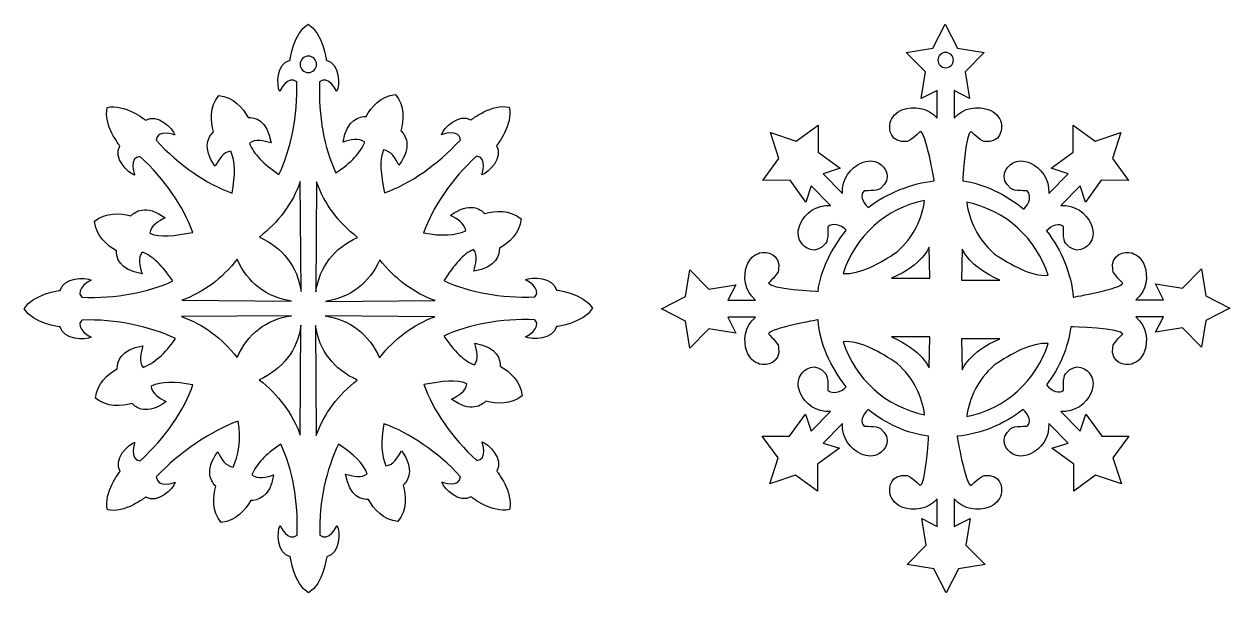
# Model space of a CAD drawing. Header units: centimetres. Extents: x 2 to 128, y -104 to 2.
# Drawn here: x 3.88 to 25.09, y -104.39 to -94.39 of the extents above; entities that cross this region are included whole.
import ezdxf

# ---------------------------------------------------------------- set-up
doc = ezdxf.new("R2010")
doc.units = ezdxf.units.CM
doc.header["$MEASUREMENT"] = 0
doc.layers.add('layer 1', color=7, linetype='Continuous')

msp = doc.modelspace()

# ---------------------------------------------------------------- linework, layer by layer
at = {"layer": 'layer 1', "color": 250}
for points, knots in [([(11.26015, -98.9013), (11.4456, -98.62801), (11.59612, -98.42933), (11.78236, -98.3559), (11.78236, -98.3559), (11.8681, -98.46069), (11.82402, -98.6093), (11.78629, -98.7373), (11.78629, -98.7373), (12.20155, -98.6732), (12.23661, -98.43671), (12.23679, -98.3334), (12.23679, -98.3334), (12.3989, -98.24165), (12.60035, -98.07093), (12.61987, -97.81716), (12.61987, -97.81716), (12.42663, -97.65151), (12.16043, -97.67219), (11.98092, -97.72195), (11.98092, -97.72195), (11.90775, -97.64901), (11.71574, -97.50657), (11.37678, -97.75488), (11.37678, -97.75488), (11.49397, -97.81871), (11.63022, -97.89263), (11.64369, -98.02735), (11.64369, -98.02735), (11.46009, -98.10712), (11.2276, -98.12453), (10.90322, -98.06241), (10.90322, -98.06241), (11.06636, -97.60493), (11.39331, -97.12302), (11.83365, -96.71401), (11.83365, -96.71401), (12.03873, -96.7263), (11.92771, -97.04502), (11.92771, -97.04502), (11.92771, -97.04502), (12.04574, -97.00959), (12.31279, -96.7381), (12.18841, -96.52748), (12.18841, -96.52748), (12.18841, -96.52748), (12.48533, -96.15144), (12.40942, -95.85466), (12.40942, -95.85466), (12.11264, -95.77875), (11.73659, -96.07567), (11.73659, -96.07567), (11.73659, -96.07567), (11.52597, -95.95129), (11.25449, -96.21834), (11.21906, -96.33637), (11.21906, -96.33637), (11.21906, -96.33637), (11.53778, -96.22535), (11.55007, -96.43042), (11.55007, -96.43042), (11.14106, -96.87077), (10.67212, -97.19613), (10.21464, -97.35925), (10.21464, -97.35925), (10.15251, -97.03487), (10.11846, -96.78797), (10.19825, -96.60436), (10.19825, -96.60436), (10.33295, -96.61784), (10.40686, -96.75408), (10.4707, -96.87126), (10.4707, -96.87126), (10.719, -96.53231), (10.57657, -96.3403), (10.50364, -96.26713), (10.50364, -96.26713), (10.5534, -96.08762), (10.57514, -95.82446), (10.40949, -95.6312), (10.40949, -95.6312), (10.15571, -95.65072), (9.98211, -95.85357), (9.89036, -96.01568), (9.89036, -96.01568), (9.78705, -96.01586), (9.55056, -96.0509), (9.48647, -96.46616), (9.48647, -96.46616), (9.61446, -96.42843), (9.76307, -96.38437), (9.86785, -96.47009), (9.86785, -96.47009), (9.79443, -96.65633), (9.63489, -96.82272), (9.3616, -97.00817), (9.3616, -97.00817), (9.15345, -96.56933), (9.05135, -96.00769), (9.0735, -95.4071), (9.0735, -95.4071), (9.22721, -95.27079), (9.37407, -95.57467), (9.37407, -95.57467), (9.37407, -95.57467), (9.43249, -95.46614), (9.42935, -95.08534), (9.19246, -95.02437), (9.19246, -95.02437), (9.19246, -95.02437), (9.13652, -94.54851), (8.87298, -94.39233), (8.87298, -94.39233), (8.60944, -94.54851), (8.55351, -95.02437), (8.55351, -95.02437), (8.55351, -95.02437), (8.31663, -95.08534), (8.3135, -95.46614), (8.3719, -95.57467), (8.3719, -95.57467), (8.3719, -95.57467), (8.51877, -95.27079), (8.67247, -95.4071), (8.67247, -95.4071), (8.69463, -96.00769), (8.56702, -96.59801), (8.35888, -97.03684), (8.35888, -97.03684), (8.08558, -96.85139), (7.91299, -96.6722), (7.83957, -96.48596), (7.83957, -96.48596), (7.94435, -96.40022), (8.09296, -96.44429), (8.22096, -96.48201), (8.22096, -96.48201), (8.15686, -96.06677), (7.92037, -96.03171), (7.81706, -96.03154), (7.81706, -96.03154), (7.7253, -95.86942), (7.55459, -95.66797), (7.30082, -95.64845), (7.30082, -95.64845), (7.13517, -95.8417), (7.15585, -96.10789), (7.20561, -96.2874), (7.20561, -96.2874), (7.13267, -96.36058), (6.99024, -96.55258), (7.23854, -96.89154), (7.23854, -96.89154), (7.30237, -96.77435), (7.37629, -96.63811), (7.51101, -96.62464), (7.51101, -96.62464), (7.59078, -96.80823), (7.59562, -97.03871), (7.5335, -97.36309), (7.5335, -97.36309), (7.07603, -97.19996), (6.60669, -96.87501), (6.19767, -96.43467), (6.19767, -96.43467), (6.20996, -96.2296), (6.52869, -96.34062), (6.52869, -96.34062), (6.52869, -96.34062), (6.49325, -96.22258), (6.22177, -95.95553), (6.01115, -96.07992), (6.01115, -96.07992), (6.01115, -96.07992), (5.63511, -95.783), (5.33834, -95.85891), (5.33834, -95.85891), (5.26242, -96.15569), (5.55934, -96.53173), (5.55934, -96.53173), (5.55934, -96.53173), (5.43496, -96.74233), (5.70201, -97.01383), (5.82004, -97.04926), (5.82004, -97.04926), (5.82004, -97.04926), (5.70902, -96.73054), (5.9141, -96.71825), (5.9141, -96.71825), (6.35443, -97.12726), (6.67979, -97.59618), (6.84292, -98.05368), (6.84292, -98.05368), (6.51853, -98.11579), (6.27161, -98.14984), (6.088, -98.07006), (6.088, -98.07006), (6.10148, -97.93534), (6.23773, -97.86142), (6.35491, -97.7976), (6.35491, -97.7976), (6.01595, -97.54928), (5.82395, -97.69173), (5.75077, -97.76466), (5.75077, -97.76466), (5.57126, -97.7149), (5.3081, -97.69317), (5.11484, -97.85881), (5.11484, -97.85881), (5.13436, -98.11259), (5.33722, -98.28619), (5.49933, -98.37794), (5.49933, -98.37794), (5.49951, -98.48125), (5.53455, -98.71774), (5.94981, -98.78183), (5.94981, -98.78183), (5.91208, -98.65384), (5.86801, -98.50523), (5.95373, -98.40045), (5.95373, -98.40045), (6.13997, -98.47387), (6.30637, -98.63341), (6.49182, -98.90671), (6.49182, -98.90671), (6.05298, -99.11484), (5.49133, -99.21695), (4.89074, -99.19479), (4.89074, -99.19479), (4.75443, -99.04109), (5.05831, -98.89423), (5.05831, -98.89423), (5.05831, -98.89423), (4.94979, -98.83582), (4.56898, -98.83895), (4.50801, -99.07583), (4.50801, -99.07583), (4.50801, -99.07583), (4.03214, -99.13178), (3.87598, -99.39532), (3.87598, -99.39532), (4.03214, -99.65885), (4.50801, -99.71479), (4.50801, -99.71479), (4.50801, -99.71479), (4.56898, -99.95167), (4.94979, -99.9548), (5.05831, -99.89639), (5.05831, -99.89639), (5.05831, -99.89639), (4.75443, -99.74953), (4.89074, -99.59584), (4.89074, -99.59584), (5.49133, -99.57368), (6.10171, -99.71231), (6.54056, -99.92045), (6.54056, -99.92045), (6.3551, -100.19375), (6.15584, -100.35532), (5.9696, -100.42873), (5.9696, -100.42873), (5.88387, -100.32396), (5.92794, -100.17534), (5.96566, -100.04735), (5.96566, -100.04735), (5.55041, -100.11144), (5.51535, -100.34794), (5.51518, -100.45125), (5.51518, -100.45125), (5.35307, -100.543), (5.15162, -100.71371), (5.1321, -100.96749), (5.1321, -100.96749), (5.32534, -101.13313), (5.59154, -101.11245), (5.77104, -101.0627), (5.77104, -101.0627), (5.84422, -101.13563), (6.03623, -101.27807), (6.37517, -101.02976), (6.37517, -101.02976), (6.25799, -100.96593), (6.12175, -100.89201), (6.10828, -100.7573), (6.10828, -100.7573), (6.29188, -100.67752), (6.52235, -100.67269), (6.84674, -100.73479), (6.84674, -100.73479), (6.68361, -101.19228), (6.35866, -101.66162), (5.91831, -102.07063), (5.91831, -102.07063), (5.71324, -102.05834), (5.82426, -101.73962), (5.82426, -101.73962), (5.82426, -101.73962), (5.70623, -101.77506), (5.43918, -102.04654), (5.56356, -102.25716), (5.56356, -102.25716), (5.56356, -102.25716), (5.26664, -102.6332), (5.34255, -102.92997), (5.34255, -102.92997), (5.63933, -103.00589), (6.01537, -102.70897), (6.01537, -102.70897), (6.01537, -102.70897), (6.22598, -102.83335), (6.49747, -102.5663), (6.53291, -102.44826), (6.53291, -102.44826), (6.53291, -102.44826), (6.21419, -102.55929), (6.20189, -102.35421), (6.20189, -102.35421), (6.61091, -101.91386), (7.18509, -101.53457), (7.64257, -101.37144), (7.64257, -101.37144), (7.70469, -101.69582), (7.63349, -101.99669), (7.5537, -102.18029), (7.5537, -102.18029), (7.41899, -102.16682), (7.34507, -102.03058), (7.28125, -101.9134), (7.28125, -101.9134), (7.03293, -102.25235), (7.17538, -102.44435), (7.24831, -102.51754), (7.24831, -102.51754), (7.19855, -102.69705), (7.17681, -102.96021), (7.34246, -103.15346), (7.34246, -103.15346), (7.59624, -103.13395), (7.76983, -102.93109), (7.86159, -102.76898), (7.86159, -102.76898), (7.9649, -102.7688), (8.20139, -102.73376), (8.26549, -102.3185), (8.26549, -102.3185), (8.13749, -102.35623), (7.98888, -102.40029), (7.8841, -102.31457), (7.8841, -102.31457), (7.95752, -102.12834), (8.11706, -101.96194), (8.39036, -101.77649), (8.39036, -101.77649), (8.5985, -102.21533), (8.7006, -102.77698), (8.67844, -103.37756), (8.67844, -103.37756), (8.52474, -103.51388), (8.37789, -103.21), (8.37789, -103.21), (8.37789, -103.21), (8.31947, -103.31852), (8.32261, -103.69933), (8.55949, -103.7603), (8.55949, -103.7603), (8.55949, -103.7603), (8.61544, -104.23616), (8.87897, -104.39233), (8.87897, -104.39233), (9.1425, -104.23616), (9.19845, -103.7603), (9.19845, -103.7603), (9.19845, -103.7603), (9.43533, -103.69933), (9.43846, -103.31852), (9.38005, -103.21), (9.38005, -103.21), (9.38005, -103.21), (9.23318, -103.51388), (9.07949, -103.37756), (9.07949, -103.37756), (9.05733, -102.77698), (9.19765, -102.21435), (9.4058, -101.77551), (9.4058, -101.77551), (9.67909, -101.96097), (9.83897, -102.11247), (9.91239, -102.29871), (9.91239, -102.29871), (9.8076, -102.38444), (9.659, -102.34036), (9.531, -102.30264), (9.531, -102.30264), (9.59509, -102.7179), (9.83159, -102.75294), (9.9349, -102.75313), (9.9349, -102.75313), (10.02665, -102.91524), (10.19736, -103.11669), (10.45114, -103.13621), (10.45114, -103.13621), (10.61679, -102.94297), (10.5961, -102.67677), (10.54635, -102.49726), (10.54635, -102.49726), (10.61928, -102.42409), (10.76173, -102.23208), (10.51341, -101.89313), (10.51341, -101.89313), (10.44959, -102.01031), (10.37567, -102.14656), (10.24095, -102.16003), (10.24095, -102.16003), (10.16117, -101.97643), (10.14377, -101.74394), (10.20589, -101.41956), (10.20589, -101.41956), (10.66336, -101.58269), (11.14528, -101.90965), (11.55429, -102.35), (11.55429, -102.35), (11.542, -102.55507), (11.22328, -102.44405), (11.22328, -102.44405), (11.22328, -102.44405), (11.25872, -102.56208), (11.5302, -102.82913), (11.74081, -102.70475), (11.74081, -102.70475), (11.74081, -102.70475), (12.11686, -103.00167), (12.41363, -102.92575), (12.41363, -102.92575), (12.48955, -102.62898), (12.19262, -102.25294), (12.19262, -102.25294), (12.19262, -102.25294), (12.31701, -102.04232), (12.04996, -101.77083), (11.93191, -101.7354), (11.93191, -101.7354), (11.93191, -101.7354), (12.04294, -102.05412), (11.83787, -102.06641), (11.83787, -102.06641), (11.39752, -101.6574), (11.07217, -101.18846), (10.90905, -100.73098), (10.90905, -100.73098), (11.23343, -100.66886), (11.48035, -100.63481), (11.66395, -100.7146), (11.66395, -100.7146), (11.65048, -100.8493), (11.51424, -100.92322), (11.39706, -100.98706), (11.39706, -100.98706), (11.73602, -101.23536), (11.92801, -101.09293), (12.00119, -101.02), (12.00119, -101.02), (12.18071, -101.06976), (12.44387, -101.09149), (12.63712, -100.92585), (12.63712, -100.92585), (12.61761, -100.67207), (12.41475, -100.49847), (12.25264, -100.40672), (12.25264, -100.40672), (12.25247, -100.30341), (12.21742, -100.06692), (11.80216, -100.00282), (11.80216, -100.00282), (11.83989, -100.13081), (11.88395, -100.27943), (11.79823, -100.3842), (11.79823, -100.3842), (11.61199, -100.31079), (11.44559, -100.15124), (11.26015, -99.87795), (11.26015, -99.87795), (11.69899, -99.66981), (12.26063, -99.56771), (12.86123, -99.58985), (12.86123, -99.58985), (12.99754, -99.74356), (12.69366, -99.89042), (12.69366, -99.89042), (12.69366, -99.89042), (12.80218, -99.94883), (13.18299, -99.9457), (13.24396, -99.70881), (13.24396, -99.70881), (13.24396, -99.70881), (13.71982, -99.65287), (13.876, -99.38933), (13.876, -99.38933), (13.71982, -99.1258), (13.24396, -99.06986), (13.24396, -99.06986), (13.24396, -99.06986), (13.18299, -98.83298), (12.80218, -98.82984), (12.69366, -98.88825), (12.69366, -98.88825), (12.69366, -98.88825), (12.99754, -99.03512), (12.86123, -99.18882), (12.86123, -99.18882), (12.26063, -99.21097), (11.69899, -99.10944), (11.26015, -98.9013)], [0, 0, 0, 0, 0.00775194, 0.00775194, 0.00775194, 0.00775194, 0.01550388, 0.01550388, 0.01550388, 0.01550388, 0.02325581, 0.02325581, 0.02325581, 0.02325581, 0.03100775, 0.03100775, 0.03100775, 0.03100775, 0.03875969, 0.03875969, 0.03875969, 0.03875969, 0.04651163, 0.04651163, 0.04651163, 0.04651163, 0.05426357, 0.05426357, 0.05426357, 0.05426357, 0.0620155, 0.0620155, 0.0620155, 0.0620155, 0.06976744, 0.06976744, 0.06976744, 0.06976744, 0.07751938, 0.07751938, 0.07751938, 0.07751938, 0.08527132, 0.08527132, 0.08527132, 0.08527132, 0.09302326, 0.09302326, 0.09302326, 0.09302326, 0.10077519, 0.10077519, 0.10077519, 0.10077519, 0.10852713, 0.10852713, 0.10852713, 0.10852713, 0.11627907, 0.11627907, 0.11627907, 0.11627907, 0.12403101, 0.12403101, 0.12403101, 0.12403101, 0.13178295, 0.13178295, 0.13178295, 0.13178295, 0.13953488, 0.13953488, 0.13953488, 0.13953488, 0.14728682, 0.14728682, 0.14728682, 0.14728682, 0.15503876, 0.15503876, 0.15503876, 0.15503876, 0.1627907, 0.1627907, 0.1627907, 0.1627907, 0.17054264, 0.17054264, 0.17054264, 0.17054264, 0.17829457, 0.17829457, 0.17829457, 0.17829457, 0.18604651, 0.18604651, 0.18604651, 0.18604651, 0.19379845, 0.19379845, 0.19379845, 0.19379845, 0.20155039, 0.20155039, 0.20155039, 0.20155039, 0.20930233, 0.20930233, 0.20930233, 0.20930233, 0.21705426, 0.21705426, 0.21705426, 0.21705426, 0.2248062, 0.2248062, 0.2248062, 0.2248062, 0.23255814, 0.23255814, 0.23255814, 0.23255814, 0.24031008, 0.24031008, 0.24031008, 0.24031008, 0.24806202, 0.24806202, 0.24806202, 0.24806202, 0.25581395, 0.25581395, 0.25581395, 0.25581395, 0.26356589, 0.26356589, 0.26356589, 0.26356589, 0.27131783, 0.27131783, 0.27131783, 0.27131783, 0.27906977, 0.27906977, 0.27906977, 0.27906977, 0.28682171, 0.28682171, 0.28682171, 0.28682171, 0.29457364, 0.29457364, 0.29457364, 0.29457364, 0.30232558, 0.30232558, 0.30232558, 0.30232558, 0.31007752, 0.31007752, 0.31007752, 0.31007752, 0.31782946, 0.31782946, 0.31782946, 0.31782946, 0.3255814, 0.3255814, 0.3255814, 0.3255814, 0.33333333, 0.33333333, 0.33333333, 0.33333333, 0.34108527, 0.34108527, 0.34108527, 0.34108527, 0.34883721, 0.34883721, 0.34883721, 0.34883721, 0.35658915, 0.35658915, 0.35658915, 0.35658915, 0.36434109, 0.36434109, 0.36434109, 0.36434109, 0.37209302, 0.37209302, 0.37209302, 0.37209302, 0.37984496, 0.37984496, 0.37984496, 0.37984496, 0.3875969, 0.3875969, 0.3875969, 0.3875969, 0.39534884, 0.39534884, 0.39534884, 0.39534884, 0.40310078, 0.40310078, 0.40310078, 0.40310078, 0.41085271, 0.41085271, 0.41085271, 0.41085271, 0.41860465, 0.41860465, 0.41860465, 0.41860465, 0.42635659, 0.42635659, 0.42635659, 0.42635659, 0.43410853, 0.43410853, 0.43410853, 0.43410853, 0.44186047, 0.44186047, 0.44186047, 0.44186047, 0.4496124, 0.4496124, 0.4496124, 0.4496124, 0.45736434, 0.45736434, 0.45736434, 0.45736434, 0.46511628, 0.46511628, 0.46511628, 0.46511628, 0.47286822, 0.47286822, 0.47286822, 0.47286822, 0.48062016, 0.48062016, 0.48062016, 0.48062016, 0.48837209, 0.48837209, 0.48837209, 0.48837209, 0.49612403, 0.49612403, 0.49612403, 0.49612403, 0.50387597, 0.50387597, 0.50387597, 0.50387597, 0.51162791, 0.51162791, 0.51162791, 0.51162791, 0.51937984, 0.51937984, 0.51937984, 0.51937984, 0.52713178, 0.52713178, 0.52713178, 0.52713178, 0.53488372, 0.53488372, 0.53488372, 0.53488372, 0.54263566, 0.54263566, 0.54263566, 0.54263566, 0.5503876, 0.5503876, 0.5503876, 0.5503876, 0.55813953, 0.55813953, 0.55813953, 0.55813953, 0.56589147, 0.56589147, 0.56589147, 0.56589147, 0.57364341, 0.57364341, 0.57364341, 0.57364341, 0.58139535, 0.58139535, 0.58139535, 0.58139535, 0.58914729, 0.58914729, 0.58914729, 0.58914729, 0.59689922, 0.59689922, 0.59689922, 0.59689922, 0.60465116, 0.60465116, 0.60465116, 0.60465116, 0.6124031, 0.6124031, 0.6124031, 0.6124031, 0.62015504, 0.62015504, 0.62015504, 0.62015504, 0.62790698, 0.62790698, 0.62790698, 0.62790698, 0.63565891, 0.63565891, 0.63565891, 0.63565891, 0.64341085, 0.64341085, 0.64341085, 0.64341085, 0.65116279, 0.65116279, 0.65116279, 0.65116279, 0.65891473, 0.65891473, 0.65891473, 0.65891473, 0.66666667, 0.66666667, 0.66666667, 0.66666667, 0.6744186, 0.6744186, 0.6744186, 0.6744186, 0.68217054, 0.68217054, 0.68217054, 0.68217054, 0.68992248, 0.68992248, 0.68992248, 0.68992248, 0.69767442, 0.69767442, 0.69767442, 0.69767442, 0.70542636, 0.70542636, 0.70542636, 0.70542636, 0.71317829, 0.71317829, 0.71317829, 0.71317829, 0.72093023, 0.72093023, 0.72093023, 0.72093023, 0.72868217, 0.72868217, 0.72868217, 0.72868217, 0.73643411, 0.73643411, 0.73643411, 0.73643411, 0.74418605, 0.74418605, 0.74418605, 0.74418605, 0.75193798, 0.75193798, 0.75193798, 0.75193798, 0.75968992, 0.75968992, 0.75968992, 0.75968992, 0.76744186, 0.76744186, 0.76744186, 0.76744186, 0.7751938, 0.7751938, 0.7751938, 0.7751938, 0.78294574, 0.78294574, 0.78294574, 0.78294574, 0.79069767, 0.79069767, 0.79069767, 0.79069767, 0.79844961, 0.79844961, 0.79844961, 0.79844961, 0.80620155, 0.80620155, 0.80620155, 0.80620155, 0.81395349, 0.81395349, 0.81395349, 0.81395349, 0.82170543, 0.82170543, 0.82170543, 0.82170543, 0.82945736, 0.82945736, 0.82945736, 0.82945736, 0.8372093, 0.8372093, 0.8372093, 0.8372093, 0.84496124, 0.84496124, 0.84496124, 0.84496124, 0.85271318, 0.85271318, 0.85271318, 0.85271318, 0.86046512, 0.86046512, 0.86046512, 0.86046512, 0.86821705, 0.86821705, 0.86821705, 0.86821705, 0.87596899, 0.87596899, 0.87596899, 0.87596899, 0.88372093, 0.88372093, 0.88372093, 0.88372093, 0.89147287, 0.89147287, 0.89147287, 0.89147287, 0.89922481, 0.89922481, 0.89922481, 0.89922481, 0.90697674, 0.90697674, 0.90697674, 0.90697674, 0.91472868, 0.91472868, 0.91472868, 0.91472868, 0.92248062, 0.92248062, 0.92248062, 0.92248062, 0.93023256, 0.93023256, 0.93023256, 0.93023256, 0.9379845, 0.9379845, 0.9379845, 0.9379845, 0.94573643, 0.94573643, 0.94573643, 0.94573643, 0.95348837, 0.95348837, 0.95348837, 0.95348837, 0.96124031, 0.96124031, 0.96124031, 0.96124031, 0.96899225, 0.96899225, 0.96899225, 0.96899225, 0.97674419, 0.97674419, 0.97674419, 0.97674419, 0.98449612, 0.98449612, 0.98449612, 0.98449612, 1, 1, 1, 1]), ([(23.58591, -100.14287), (23.65344, -99.96491), (23.62464, -99.70322), (23.43563, -99.54172), (23.43563, -99.54172), (23.43563, -99.54172), (23.91989, -99.54172), (23.91989, -99.54172), (23.91989, -99.54172), (23.91989, -99.54172), (23.78058, -99.80948), (23.78058, -99.80948), (23.78058, -99.80948), (23.78058, -99.80948), (24.25167, -99.73388), (24.25167, -99.73388), (24.25167, -99.73388), (24.25167, -99.73388), (24.58835, -100.07194), (24.58835, -100.07194), (24.58835, -100.07194), (24.58835, -100.07194), (24.66201, -99.60055), (24.66201, -99.60055), (24.66201, -99.60055), (24.66201, -99.60055), (25.08757, -99.38481), (25.08757, -99.38481), (25.08757, -99.38481), (25.08757, -99.38481), (24.662, -99.16909), (24.662, -99.16909), (24.662, -99.16909), (24.662, -99.16909), (24.58832, -98.69769), (24.58832, -98.69769), (24.58832, -98.69769), (24.58832, -98.69769), (24.25167, -99.03577), (24.25167, -99.03577), (24.25167, -99.03577), (24.25167, -99.03577), (23.78057, -98.96015), (23.78057, -98.96015), (23.78057, -98.96015), (23.78057, -98.96015), (23.91989, -99.24282), (23.91989, -99.24282), (23.91989, -99.24282), (23.91989, -99.24282), (23.43563, -99.24282), (23.43563, -99.24282), (23.43563, -99.24282), (23.62464, -99.08131), (23.65343, -98.81961), (23.58591, -98.64166), (23.58591, -98.64166), (23.53928, -98.51875), (23.45263, -98.442), (23.36048, -98.41623), (23.36048, -98.41623), (23.23985, -98.38247), (22.9912, -98.42244), (23.02557, -98.71347), (23.02557, -98.71347), (23.03485, -98.79195), (23.20184, -98.94224), (23.20184, -98.94224), (23.20184, -98.94224), (23.20184, -99.04475), (22.33315, -99.19191), (22.33315, -99.19191), (22.33315, -99.19191), (22.29824, -98.78106), (22.12637, -98.37203), (21.86394, -98.02794), (21.86394, -98.02794), (21.95841, -97.92167), (22.08666, -97.88461), (22.15914, -97.9571), (22.15914, -97.9571), (22.15914, -97.9571), (22.14734, -98.18145), (22.19628, -98.2435), (22.19628, -98.2435), (22.37775, -98.4736), (22.58183, -98.32603), (22.64327, -98.21686), (22.64327, -98.21686), (22.6902, -98.13349), (22.69721, -98.01794), (22.64327, -97.89805), (22.64327, -97.89805), (22.56518, -97.72448), (22.35977, -97.55979), (22.11191, -97.57924), (22.11191, -97.57924), (22.11191, -97.57924), (22.45434, -97.23681), (22.45434, -97.23681), (22.45434, -97.23681), (22.45434, -97.23681), (22.54517, -97.52467), (22.54517, -97.52467), (22.54517, -97.52467), (22.54517, -97.52467), (22.82482, -97.1381), (22.82482, -97.1381), (22.82482, -97.1381), (22.82482, -97.1381), (23.30194, -97.13908), (23.30194, -97.13908), (23.30194, -97.13908), (23.30194, -97.13908), (23.02069, -96.75366), (23.02069, -96.75366), (23.02069, -96.75366), (23.02069, -96.75366), (23.16907, -96.3002), (23.16907, -96.3002), (23.16907, -96.3002), (23.16907, -96.3002), (22.71561, -96.44858), (22.71561, -96.44858), (22.71561, -96.44858), (22.71561, -96.44858), (22.33018, -96.16735), (22.33018, -96.16735), (22.33018, -96.16735), (22.33018, -96.16735), (22.33118, -96.64446), (22.33118, -96.64446), (22.33118, -96.64446), (22.33118, -96.64446), (21.9446, -96.92411), (21.9446, -96.92411), (21.9446, -96.92411), (21.9446, -96.92411), (22.24299, -97.02546), (22.24299, -97.02546), (22.24299, -97.02546), (22.24299, -97.02546), (21.90056, -97.3679), (21.90056, -97.3679), (21.90056, -97.3679), (21.92002, -97.12003), (21.75533, -96.91464), (21.58175, -96.83653), (21.58175, -96.83653), (21.46187, -96.7826), (21.34632, -96.7896), (21.26293, -96.83653), (21.26293, -96.83653), (21.15377, -96.89797), (21.00621, -97.10206), (21.23631, -97.28353), (21.23631, -97.28353), (21.29835, -97.33247), (21.52271, -97.32066), (21.52271, -97.32066), (21.52271, -97.32066), (21.5952, -97.39314), (21.57107, -97.54862), (21.46479, -97.64309), (21.46479, -97.64309), (21.14905, -97.39401), (20.76764, -97.20034), (20.38811, -97.14676), (20.38811, -97.14676), (20.38811, -97.14676), (20.43502, -96.27807), (20.53754, -96.27807), (20.53754, -96.27807), (20.53754, -96.27807), (20.68783, -96.44504), (20.76631, -96.45433), (20.76631, -96.45433), (21.05734, -96.48871), (21.0973, -96.24005), (21.06356, -96.11942), (21.06356, -96.11942), (21.03777, -96.02727), (20.96103, -95.94061), (20.83811, -95.89399), (20.83811, -95.89399), (20.66016, -95.82646), (20.39846, -95.85526), (20.23696, -96.04428), (20.23696, -96.04428), (20.23696, -96.04428), (20.23696, -95.56001), (20.23696, -95.56001), (20.23696, -95.56001), (20.23696, -95.56001), (20.50472, -95.69932), (20.50472, -95.69932), (20.50472, -95.69932), (20.50472, -95.69932), (20.42912, -95.22823), (20.42912, -95.22823), (20.42912, -95.22823), (20.42912, -95.22823), (20.76719, -94.89155), (20.76719, -94.89155), (20.76719, -94.89155), (20.76719, -94.89155), (20.29579, -94.8179), (20.29579, -94.8179), (20.29579, -94.8179), (20.29579, -94.8179), (20.08005, -94.39233), (20.08005, -94.39233), (20.08005, -94.39233), (20.08005, -94.39233), (19.86434, -94.8179), (19.86434, -94.8179), (19.86434, -94.8179), (19.86434, -94.8179), (19.39293, -94.89158), (19.39293, -94.89158), (19.39293, -94.89158), (19.39293, -94.89158), (19.73102, -95.22824), (19.73102, -95.22824), (19.73102, -95.22824), (19.73102, -95.22824), (19.6554, -95.69933), (19.6554, -95.69933), (19.6554, -95.69933), (19.6554, -95.69933), (19.93807, -95.56001), (19.93807, -95.56001), (19.93807, -95.56001), (19.93807, -95.56001), (19.93807, -96.04428), (19.93807, -96.04428), (19.93807, -96.04428), (19.77655, -95.85526), (19.51486, -95.82647), (19.3369, -95.89399), (19.3369, -95.89399), (19.21399, -95.94062), (19.13724, -96.02727), (19.11146, -96.11942), (19.11146, -96.11942), (19.07771, -96.24005), (19.11768, -96.48871), (19.40871, -96.45433), (19.40871, -96.45433), (19.48719, -96.44504), (19.63748, -96.27807), (19.63748, -96.27807), (19.63748, -96.27807), (19.73999, -96.27807), (19.88715, -97.14676), (19.88715, -97.14676), (19.88715, -97.14676), (19.49263, -97.19201), (19.05318, -97.36067), (18.72379, -97.61661), (18.72379, -97.61661), (18.61751, -97.52215), (18.57972, -97.39315), (18.6522, -97.32067), (18.6522, -97.32067), (18.6522, -97.32067), (18.87655, -97.33248), (18.9386, -97.28354), (18.9386, -97.28354), (19.1687, -97.10207), (19.02114, -96.89798), (18.91198, -96.83654), (18.91198, -96.83654), (18.82859, -96.78961), (18.71304, -96.78261), (18.59317, -96.83654), (18.59317, -96.83654), (18.41959, -96.91465), (18.2549, -97.12004), (18.27436, -97.3679), (18.27436, -97.3679), (18.27436, -97.3679), (17.93191, -97.02547), (17.93191, -97.02547), (17.93191, -97.02547), (17.93191, -97.02547), (18.23031, -96.92412), (18.23031, -96.92412), (18.23031, -96.92412), (18.23031, -96.92412), (17.84372, -96.64446), (17.84372, -96.64446), (17.84372, -96.64446), (17.84372, -96.64446), (17.84473, -96.16736), (17.84473, -96.16736), (17.84473, -96.16736), (17.84473, -96.16736), (17.45931, -96.44859), (17.45931, -96.44859), (17.45931, -96.44859), (17.45931, -96.44859), (17.00585, -96.30021), (17.00585, -96.30021), (17.00585, -96.30021), (17.00585, -96.30021), (17.15421, -96.75367), (17.15421, -96.75367), (17.15421, -96.75367), (17.15421, -96.75367), (16.87297, -97.13909), (16.87297, -97.13909), (16.87297, -97.13909), (16.87297, -97.13909), (17.35009, -97.13811), (17.35009, -97.13811), (17.35009, -97.13811), (17.35009, -97.13811), (17.62974, -97.52467), (17.62974, -97.52467), (17.62974, -97.52467), (17.62974, -97.52467), (17.72057, -97.23682), (17.72057, -97.23682), (17.72057, -97.23682), (17.72057, -97.23682), (18.063, -97.57924), (18.063, -97.57924), (18.063, -97.57924), (17.81515, -97.5598), (17.60974, -97.72448), (17.53165, -97.89807), (17.53165, -97.89807), (17.4777, -98.01795), (17.48472, -98.1335), (17.53165, -98.21688), (17.53165, -98.21688), (17.59308, -98.32605), (17.79716, -98.47361), (17.97863, -98.24351), (17.97863, -98.24351), (18.02758, -98.18146), (18.01577, -97.9571), (18.01577, -97.9571), (18.01577, -97.9571), (18.08826, -97.88462), (18.24306, -97.90965), (18.33752, -98.01593), (18.33752, -98.01593), (18.08281, -98.33893), (17.89235, -98.7038), (17.842, -99.09179), (17.842, -99.09179), (17.842, -99.09179), (16.97331, -99.04488), (16.97331, -98.94237), (16.97331, -98.94237), (16.97331, -98.94237), (17.14029, -98.79207), (17.14957, -98.71359), (17.14957, -98.71359), (17.18394, -98.42256), (16.93529, -98.3826), (16.81466, -98.41634), (16.81466, -98.41634), (16.72252, -98.44213), (16.63586, -98.51888), (16.58923, -98.64178), (16.58923, -98.64178), (16.52171, -98.81974), (16.55051, -99.08144), (16.73951, -99.24294), (16.73951, -99.24294), (16.73951, -99.24294), (16.25525, -99.24294), (16.25525, -99.24294), (16.25525, -99.24294), (16.25525, -99.24294), (16.39456, -98.97518), (16.39456, -98.97518), (16.39456, -98.97518), (16.39456, -98.97518), (15.92347, -99.05078), (15.92347, -99.05078), (15.92347, -99.05078), (15.92347, -99.05078), (15.58679, -98.71271), (15.58679, -98.71271), (15.58679, -98.71271), (15.58679, -98.71271), (15.51314, -99.18411), (15.51314, -99.18411), (15.51314, -99.18411), (15.51314, -99.18411), (15.08757, -99.39985), (15.08757, -99.39985), (15.08757, -99.39985), (15.08757, -99.39985), (15.51315, -99.61556), (15.51315, -99.61556), (15.51315, -99.61556), (15.51315, -99.61556), (15.58682, -100.08696), (15.58682, -100.08696), (15.58682, -100.08696), (15.58682, -100.08696), (15.92348, -99.74889), (15.92348, -99.74889), (15.92348, -99.74889), (15.92348, -99.74889), (16.39458, -99.82451), (16.39458, -99.82451), (16.39458, -99.82451), (16.39458, -99.82451), (16.25525, -99.54183), (16.25525, -99.54183), (16.25525, -99.54183), (16.25525, -99.54183), (16.73951, -99.54183), (16.73951, -99.54183), (16.73951, -99.54183), (16.55051, -99.70335), (16.52171, -99.96504), (16.58923, -100.143), (16.58923, -100.143), (16.63586, -100.26591), (16.72252, -100.34266), (16.81466, -100.36843), (16.81466, -100.36843), (16.93529, -100.40219), (17.18394, -100.36222), (17.14957, -100.07118), (17.14957, -100.07118), (17.14029, -99.99271), (16.97331, -99.84242), (16.97331, -99.84242), (16.97331, -99.84242), (16.97331, -99.73991), (17.842, -99.59275), (17.842, -99.59275), (17.842, -99.59275), (17.8769, -100.01693), (18.06016, -100.41666), (18.33735, -100.76846), (18.33735, -100.76846), (18.24288, -100.87472), (18.08823, -100.90011), (18.01574, -100.82762), (18.01574, -100.82762), (18.01574, -100.82762), (18.02755, -100.60328), (17.97861, -100.54123), (17.97861, -100.54123), (17.79713, -100.31113), (17.59305, -100.45869), (17.53162, -100.56784), (17.53162, -100.56784), (17.48469, -100.65123), (17.47768, -100.76679), (17.53162, -100.88667), (17.53162, -100.88667), (17.60971, -101.06025), (17.81512, -101.22493), (18.06298, -101.20548), (18.06298, -101.20548), (18.06298, -101.20548), (17.72055, -101.54792), (17.72055, -101.54792), (17.72055, -101.54792), (17.72055, -101.54792), (17.61919, -101.24953), (17.61919, -101.24953), (17.61919, -101.24953), (17.61919, -101.24953), (17.33955, -101.6361), (17.33955, -101.6361), (17.33955, -101.6361), (17.33955, -101.6361), (16.86243, -101.6351), (16.86243, -101.6351), (16.86243, -101.6351), (16.86243, -101.6351), (17.14367, -102.02053), (17.14367, -102.02053), (17.14367, -102.02053), (17.14367, -102.02053), (16.99528, -102.47398), (16.99528, -102.47398), (16.99528, -102.47398), (16.99528, -102.47398), (17.44874, -102.32562), (17.44874, -102.32562), (17.44874, -102.32562), (17.44874, -102.32562), (17.83415, -102.60686), (17.83415, -102.60686), (17.83415, -102.60686), (17.83415, -102.60686), (17.83318, -102.12974), (17.83318, -102.12974), (17.83318, -102.12974), (17.83318, -102.12974), (18.21975, -101.85009), (18.21975, -101.85009), (18.21975, -101.85009), (18.21975, -101.85009), (17.93189, -101.75927), (17.93189, -101.75927), (17.93189, -101.75927), (17.93189, -101.75927), (18.27433, -101.41683), (18.27433, -101.41683), (18.27433, -101.41683), (18.25487, -101.66469), (18.41956, -101.87009), (18.59314, -101.94819), (18.59314, -101.94819), (18.71301, -102.00213), (18.82857, -101.99512), (18.91195, -101.94819), (18.91195, -101.94819), (19.02111, -101.88676), (19.16867, -101.68267), (18.93857, -101.50119), (18.93857, -101.50119), (18.87653, -101.45226), (18.65218, -101.46407), (18.65218, -101.46407), (18.65218, -101.46407), (18.57969, -101.39157), (18.61675, -101.26333), (18.72302, -101.16886), (18.72302, -101.16886), (19.04752, -101.42265), (19.39806, -101.58915), (19.78703, -101.6379), (19.78703, -101.6379), (19.78703, -101.6379), (19.74012, -102.50659), (19.63761, -102.50659), (19.63761, -102.50659), (19.63761, -102.50659), (19.48731, -102.33961), (19.40883, -102.33033), (19.40883, -102.33033), (19.11781, -102.29595), (19.07785, -102.5446), (19.11158, -102.66524), (19.11158, -102.66524), (19.13737, -102.75739), (19.21412, -102.84404), (19.33703, -102.89067), (19.33703, -102.89067), (19.51499, -102.95819), (19.77669, -102.92939), (19.93819, -102.74039), (19.93819, -102.74039), (19.93819, -102.74039), (19.93819, -103.22466), (19.93819, -103.22466), (19.93819, -103.22466), (19.93819, -103.22466), (19.67042, -103.08534), (19.67042, -103.08534), (19.67042, -103.08534), (19.67042, -103.08534), (19.74602, -103.55643), (19.74602, -103.55643), (19.74602, -103.55643), (19.74602, -103.55643), (19.40795, -103.8931), (19.40795, -103.8931), (19.40795, -103.8931), (19.40795, -103.8931), (19.87936, -103.96676), (19.87936, -103.96676), (19.87936, -103.96676), (19.87936, -103.96676), (20.09509, -104.39233), (20.09509, -104.39233), (20.09509, -104.39233), (20.09509, -104.39233), (20.3108, -103.96675), (20.3108, -103.96675), (20.3108, -103.96675), (20.3108, -103.96675), (20.78221, -103.89308), (20.78221, -103.89308), (20.78221, -103.89308), (20.78221, -103.89308), (20.44412, -103.55642), (20.44412, -103.55642), (20.44412, -103.55642), (20.44412, -103.55642), (20.51975, -103.08533), (20.51975, -103.08533), (20.51975, -103.08533), (20.51975, -103.08533), (20.23708, -103.22466), (20.23708, -103.22466), (20.23708, -103.22466), (20.23708, -103.22466), (20.23708, -102.74039), (20.23708, -102.74039), (20.23708, -102.74039), (20.39859, -102.92939), (20.66029, -102.95819), (20.83825, -102.89067), (20.83825, -102.89067), (20.96115, -102.84404), (21.0379, -102.75739), (21.06368, -102.66524), (21.06368, -102.66524), (21.09743, -102.5446), (21.05746, -102.29595), (20.76643, -102.33033), (20.76643, -102.33033), (20.68795, -102.33961), (20.53766, -102.50659), (20.53766, -102.50659), (20.53766, -102.50659), (20.43515, -102.50659), (20.28799, -101.6379), (20.28799, -101.6379), (20.28799, -101.6379), (20.70084, -101.60268), (21.10686, -101.43369), (21.45189, -101.16887), (21.45189, -101.16887), (21.55816, -101.26333), (21.59522, -101.39158), (21.52274, -101.46408), (21.52274, -101.46408), (21.52274, -101.46408), (21.29838, -101.45226), (21.23633, -101.5012), (21.23633, -101.5012), (21.00623, -101.68268), (21.1538, -101.88677), (21.26296, -101.94821), (21.26296, -101.94821), (21.34635, -101.99513), (21.46189, -102.00213), (21.58178, -101.94821), (21.58178, -101.94821), (21.75535, -101.8701), (21.92004, -101.66469), (21.90059, -101.41684), (21.90059, -101.41684), (21.90059, -101.41684), (22.24302, -101.75928), (22.24302, -101.75928), (22.24302, -101.75928), (22.24302, -101.75928), (21.95516, -101.8501), (21.95516, -101.8501), (21.95516, -101.8501), (21.95516, -101.8501), (22.34173, -102.12974), (22.34173, -102.12974), (22.34173, -102.12974), (22.34173, -102.12974), (22.34076, -102.60686), (22.34076, -102.60686), (22.34076, -102.60686), (22.34076, -102.60686), (22.72617, -102.32563), (22.72617, -102.32563), (22.72617, -102.32563), (22.72617, -102.32563), (23.17963, -102.47399), (23.17963, -102.47399), (23.17963, -102.47399), (23.17963, -102.47399), (23.03124, -102.02053), (23.03124, -102.02053), (23.03124, -102.02053), (23.03124, -102.02053), (23.31248, -101.63511), (23.31248, -101.63511), (23.31248, -101.63511), (23.31248, -101.63511), (22.83537, -101.63611), (22.83537, -101.63611), (22.83537, -101.63611), (22.83537, -101.63611), (22.55572, -101.24954), (22.55572, -101.24954), (22.55572, -101.24954), (22.55572, -101.24954), (22.45437, -101.54792), (22.45437, -101.54792), (22.45437, -101.54792), (22.45437, -101.54792), (22.11194, -101.20549), (22.11194, -101.20549), (22.11194, -101.20549), (22.35979, -101.22494), (22.5652, -101.06025), (22.6433, -100.88667), (22.6433, -100.88667), (22.69723, -100.7668), (22.69022, -100.65124), (22.6433, -100.56786), (22.6433, -100.56786), (22.58186, -100.45869), (22.37778, -100.31114), (22.1963, -100.54123), (22.1963, -100.54123), (22.14736, -100.60329), (22.15917, -100.82763), (22.15917, -100.82763), (22.15917, -100.82763), (22.08668, -100.90012), (21.95689, -100.84298), (21.86242, -100.73672), (21.86242, -100.73672), (22.09532, -100.43043), (22.23885, -100.07826), (22.29174, -99.7149), (22.29174, -99.7149), (22.29174, -99.7149), (23.20184, -99.73978), (23.20184, -99.84229), (23.20184, -99.84229), (23.20184, -99.84229), (23.03485, -99.99259), (23.02557, -100.07107), (23.02557, -100.07107), (22.9912, -100.3621), (23.23985, -100.40206), (23.36048, -100.36831), (23.36048, -100.36831), (23.45263, -100.34253), (23.53928, -100.26578), (23.58591, -100.14287)], [0, 0, 0, 0, 0.00540541, 0.00540541, 0.00540541, 0.00540541, 0.01081081, 0.01081081, 0.01081081, 0.01081081, 0.01621622, 0.01621622, 0.01621622, 0.01621622, 0.02162162, 0.02162162, 0.02162162, 0.02162162, 0.02702703, 0.02702703, 0.02702703, 0.02702703, 0.03243243, 0.03243243, 0.03243243, 0.03243243, 0.03783784, 0.03783784, 0.03783784, 0.03783784, 0.04324324, 0.04324324, 0.04324324, 0.04324324, 0.04864865, 0.04864865, 0.04864865, 0.04864865, 0.05405405, 0.05405405, 0.05405405, 0.05405405, 0.05945946, 0.05945946, 0.05945946, 0.05945946, 0.06486486, 0.06486486, 0.06486486, 0.06486486, 0.07027027, 0.07027027, 0.07027027, 0.07027027, 0.07567568, 0.07567568, 0.07567568, 0.07567568, 0.08108108, 0.08108108, 0.08108108, 0.08108108, 0.08648649, 0.08648649, 0.08648649, 0.08648649, 0.09189189, 0.09189189, 0.09189189, 0.09189189, 0.0972973, 0.0972973, 0.0972973, 0.0972973, 0.1027027, 0.1027027, 0.1027027, 0.1027027, 0.10810811, 0.10810811, 0.10810811, 0.10810811, 0.11351351, 0.11351351, 0.11351351, 0.11351351, 0.11891892, 0.11891892, 0.11891892, 0.11891892, 0.12432432, 0.12432432, 0.12432432, 0.12432432, 0.12972973, 0.12972973, 0.12972973, 0.12972973, 0.13513514, 0.13513514, 0.13513514, 0.13513514, 0.14054054, 0.14054054, 0.14054054, 0.14054054, 0.14594595, 0.14594595, 0.14594595, 0.14594595, 0.15135135, 0.15135135, 0.15135135, 0.15135135, 0.15675676, 0.15675676, 0.15675676, 0.15675676, 0.16216216, 0.16216216, 0.16216216, 0.16216216, 0.16756757, 0.16756757, 0.16756757, 0.16756757, 0.17297297, 0.17297297, 0.17297297, 0.17297297, 0.17837838, 0.17837838, 0.17837838, 0.17837838, 0.18378378, 0.18378378, 0.18378378, 0.18378378, 0.18918919, 0.18918919, 0.18918919, 0.18918919, 0.19459459, 0.19459459, 0.19459459, 0.19459459, 0.2, 0.2, 0.2, 0.2, 0.20540541, 0.20540541, 0.20540541, 0.20540541, 0.21081081, 0.21081081, 0.21081081, 0.21081081, 0.21621622, 0.21621622, 0.21621622, 0.21621622, 0.22162162, 0.22162162, 0.22162162, 0.22162162, 0.22702703, 0.22702703, 0.22702703, 0.22702703, 0.23243243, 0.23243243, 0.23243243, 0.23243243, 0.23783784, 0.23783784, 0.23783784, 0.23783784, 0.24324324, 0.24324324, 0.24324324, 0.24324324, 0.24864865, 0.24864865, 0.24864865, 0.24864865, 0.25405405, 0.25405405, 0.25405405, 0.25405405, 0.25945946, 0.25945946, 0.25945946, 0.25945946, 0.26486486, 0.26486486, 0.26486486, 0.26486486, 0.27027027, 0.27027027, 0.27027027, 0.27027027, 0.27567568, 0.27567568, 0.27567568, 0.27567568, 0.28108108, 0.28108108, 0.28108108, 0.28108108, 0.28648649, 0.28648649, 0.28648649, 0.28648649, 0.29189189, 0.29189189, 0.29189189, 0.29189189, 0.2972973, 0.2972973, 0.2972973, 0.2972973, 0.3027027, 0.3027027, 0.3027027, 0.3027027, 0.30810811, 0.30810811, 0.30810811, 0.30810811, 0.31351351, 0.31351351, 0.31351351, 0.31351351, 0.31891892, 0.31891892, 0.31891892, 0.31891892, 0.32432432, 0.32432432, 0.32432432, 0.32432432, 0.32972973, 0.32972973, 0.32972973, 0.32972973, 0.33513514, 0.33513514, 0.33513514, 0.33513514, 0.34054054, 0.34054054, 0.34054054, 0.34054054, 0.34594595, 0.34594595, 0.34594595, 0.34594595, 0.35135135, 0.35135135, 0.35135135, 0.35135135, 0.35675676, 0.35675676, 0.35675676, 0.35675676, 0.36216216, 0.36216216, 0.36216216, 0.36216216, 0.36756757, 0.36756757, 0.36756757, 0.36756757, 0.37297297, 0.37297297, 0.37297297, 0.37297297, 0.37837838, 0.37837838, 0.37837838, 0.37837838, 0.38378378, 0.38378378, 0.38378378, 0.38378378, 0.38918919, 0.38918919, 0.38918919, 0.38918919, 0.39459459, 0.39459459, 0.39459459, 0.39459459, 0.4, 0.4, 0.4, 0.4, 0.40540541, 0.40540541, 0.40540541, 0.40540541, 0.41081081, 0.41081081, 0.41081081, 0.41081081, 0.41621622, 0.41621622, 0.41621622, 0.41621622, 0.42162162, 0.42162162, 0.42162162, 0.42162162, 0.42702703, 0.42702703, 0.42702703, 0.42702703, 0.43243243, 0.43243243, 0.43243243, 0.43243243, 0.43783784, 0.43783784, 0.43783784, 0.43783784, 0.44324324, 0.44324324, 0.44324324, 0.44324324, 0.44864865, 0.44864865, 0.44864865, 0.44864865, 0.45405405, 0.45405405, 0.45405405, 0.45405405, 0.45945946, 0.45945946, 0.45945946, 0.45945946, 0.46486486, 0.46486486, 0.46486486, 0.46486486, 0.47027027, 0.47027027, 0.47027027, 0.47027027, 0.47567568, 0.47567568, 0.47567568, 0.47567568, 0.48108108, 0.48108108, 0.48108108, 0.48108108, 0.48648649, 0.48648649, 0.48648649, 0.48648649, 0.49189189, 0.49189189, 0.49189189, 0.49189189, 0.4972973, 0.4972973, 0.4972973, 0.4972973, 0.5027027, 0.5027027, 0.5027027, 0.5027027, 0.50810811, 0.50810811, 0.50810811, 0.50810811, 0.51351351, 0.51351351, 0.51351351, 0.51351351, 0.51891892, 0.51891892, 0.51891892, 0.51891892, 0.52432432, 0.52432432, 0.52432432, 0.52432432, 0.52972973, 0.52972973, 0.52972973, 0.52972973, 0.53513514, 0.53513514, 0.53513514, 0.53513514, 0.54054054, 0.54054054, 0.54054054, 0.54054054, 0.54594595, 0.54594595, 0.54594595, 0.54594595, 0.55135135, 0.55135135, 0.55135135, 0.55135135, 0.55675676, 0.55675676, 0.55675676, 0.55675676, 0.56216216, 0.56216216, 0.56216216, 0.56216216, 0.56756757, 0.56756757, 0.56756757, 0.56756757, 0.57297297, 0.57297297, 0.57297297, 0.57297297, 0.57837838, 0.57837838, 0.57837838, 0.57837838, 0.58378378, 0.58378378, 0.58378378, 0.58378378, 0.58918919, 0.58918919, 0.58918919, 0.58918919, 0.59459459, 0.59459459, 0.59459459, 0.59459459, 0.6, 0.6, 0.6, 0.6, 0.60540541, 0.60540541, 0.60540541, 0.60540541, 0.61081081, 0.61081081, 0.61081081, 0.61081081, 0.61621622, 0.61621622, 0.61621622, 0.61621622, 0.62162162, 0.62162162, 0.62162162, 0.62162162, 0.62702703, 0.62702703, 0.62702703, 0.62702703, 0.63243243, 0.63243243, 0.63243243, 0.63243243, 0.63783784, 0.63783784, 0.63783784, 0.63783784, 0.64324324, 0.64324324, 0.64324324, 0.64324324, 0.64864865, 0.64864865, 0.64864865, 0.64864865, 0.65405405, 0.65405405, 0.65405405, 0.65405405, 0.65945946, 0.65945946, 0.65945946, 0.65945946, 0.66486486, 0.66486486, 0.66486486, 0.66486486, 0.67027027, 0.67027027, 0.67027027, 0.67027027, 0.67567568, 0.67567568, 0.67567568, 0.67567568, 0.68108108, 0.68108108, 0.68108108, 0.68108108, 0.68648649, 0.68648649, 0.68648649, 0.68648649, 0.69189189, 0.69189189, 0.69189189, 0.69189189, 0.6972973, 0.6972973, 0.6972973, 0.6972973, 0.7027027, 0.7027027, 0.7027027, 0.7027027, 0.70810811, 0.70810811, 0.70810811, 0.70810811, 0.71351351, 0.71351351, 0.71351351, 0.71351351, 0.71891892, 0.71891892, 0.71891892, 0.71891892, 0.72432432, 0.72432432, 0.72432432, 0.72432432, 0.72972973, 0.72972973, 0.72972973, 0.72972973, 0.73513514, 0.73513514, 0.73513514, 0.73513514, 0.74054054, 0.74054054, 0.74054054, 0.74054054, 0.74594595, 0.74594595, 0.74594595, 0.74594595, 0.75135135, 0.75135135, 0.75135135, 0.75135135, 0.75675676, 0.75675676, 0.75675676, 0.75675676, 0.76216216, 0.76216216, 0.76216216, 0.76216216, 0.76756757, 0.76756757, 0.76756757, 0.76756757, 0.77297297, 0.77297297, 0.77297297, 0.77297297, 0.77837838, 0.77837838, 0.77837838, 0.77837838, 0.78378378, 0.78378378, 0.78378378, 0.78378378, 0.78918919, 0.78918919, 0.78918919, 0.78918919, 0.79459459, 0.79459459, 0.79459459, 0.79459459, 0.8, 0.8, 0.8, 0.8, 0.80540541, 0.80540541, 0.80540541, 0.80540541, 0.81081081, 0.81081081, 0.81081081, 0.81081081, 0.81621622, 0.81621622, 0.81621622, 0.81621622, 0.82162162, 0.82162162, 0.82162162, 0.82162162, 0.82702703, 0.82702703, 0.82702703, 0.82702703, 0.83243243, 0.83243243, 0.83243243, 0.83243243, 0.83783784, 0.83783784, 0.83783784, 0.83783784, 0.84324324, 0.84324324, 0.84324324, 0.84324324, 0.84864865, 0.84864865, 0.84864865, 0.84864865, 0.85405405, 0.85405405, 0.85405405, 0.85405405, 0.85945946, 0.85945946, 0.85945946, 0.85945946, 0.86486486, 0.86486486, 0.86486486, 0.86486486, 0.87027027, 0.87027027, 0.87027027, 0.87027027, 0.87567568, 0.87567568, 0.87567568, 0.87567568, 0.88108108, 0.88108108, 0.88108108, 0.88108108, 0.88648649, 0.88648649, 0.88648649, 0.88648649, 0.89189189, 0.89189189, 0.89189189, 0.89189189, 0.8972973, 0.8972973, 0.8972973, 0.8972973, 0.9027027, 0.9027027, 0.9027027, 0.9027027, 0.90810811, 0.90810811, 0.90810811, 0.90810811, 0.91351351, 0.91351351, 0.91351351, 0.91351351, 0.91891892, 0.91891892, 0.91891892, 0.91891892, 0.92432432, 0.92432432, 0.92432432, 0.92432432, 0.92972973, 0.92972973, 0.92972973, 0.92972973, 0.93513514, 0.93513514, 0.93513514, 0.93513514, 0.94054054, 0.94054054, 0.94054054, 0.94054054, 0.94594595, 0.94594595, 0.94594595, 0.94594595, 0.95135135, 0.95135135, 0.95135135, 0.95135135, 0.95675676, 0.95675676, 0.95675676, 0.95675676, 0.96216216, 0.96216216, 0.96216216, 0.96216216, 0.96756757, 0.96756757, 0.96756757, 0.96756757, 0.97297297, 0.97297297, 0.97297297, 0.97297297, 0.97837838, 0.97837838, 0.97837838, 0.97837838, 0.98378378, 0.98378378, 0.98378378, 0.98378378, 0.98918919, 0.98918919, 0.98918919, 0.98918919, 1, 1, 1, 1]), ([(9.0215, -95.09931), (9.0215, -95.17967), (8.95635, -95.24482), (8.87599, -95.24482), (8.87599, -95.24482), (8.79562, -95.24482), (8.73047, -95.17967), (8.73047, -95.09931), (8.73047, -95.09931), (8.73047, -95.01893), (8.79562, -94.95379), (8.87599, -94.95379), (8.87599, -94.95379), (8.95635, -94.95379), (9.0215, -95.01893), (9.0215, -95.09931)], [0, 0, 0, 0, 0.2, 0.2, 0.2, 0.2, 0.4, 0.4, 0.4, 0.4, 0.6, 0.6, 0.6, 0.6, 1, 1, 1, 1]), ([(20.08757, -95.1606), (20.01266, -95.1606), (19.95193, -95.09987), (19.95193, -95.02496), (19.95193, -95.02496), (19.95193, -94.95005), (20.01266, -94.88932), (20.08757, -94.88932), (20.08757, -94.88932), (20.16248, -94.88932), (20.22321, -94.95005), (20.22321, -95.02496), (20.22321, -95.02496), (20.22321, -95.09987), (20.16248, -95.1606), (20.08757, -95.1606)], [0, 0, 0, 0, 0.2, 0.2, 0.2, 0.2, 0.4, 0.4, 0.4, 0.4, 0.6, 0.6, 0.6, 0.6, 1, 1, 1, 1]), ([(8.735, -97.16123), (8.735, -97.16123), (8.74832, -99.09337), (8.74832, -99.09337), (8.74832, -99.09337), (8.68526, -98.65193), (8.42495, -98.3217), (8.01436, -98.13597), (8.01436, -98.13597), (8.3476, -97.8777), (8.59963, -97.54237), (8.735, -97.16123)], [0, 0, 0, 0, 0.25, 0.25, 0.25, 0.25, 0.5, 0.5, 0.5, 0.5, 1, 1, 1, 1]), ([(9.74156, -98.14206), (9.33098, -98.32779), (9.07067, -98.65802), (9.00761, -99.09946), (9.00761, -99.09946), (9.00761, -99.09946), (9.02092, -97.16732), (9.02092, -97.16732), (9.02092, -97.16732), (9.1563, -97.54848), (9.40832, -97.8838), (9.74156, -98.14206)], [0, 0, 0, 0, 0.25, 0.25, 0.25, 0.25, 0.5, 0.5, 0.5, 0.5, 1, 1, 1, 1]), ([(19.71715, -97.49132), (19.67614, -97.81253), (19.52252, -98.13522), (19.2355, -98.39492), (19.2355, -98.39492), (18.9348, -98.59311), (18.57788, -98.80186), (18.28402, -98.77452), (18.28402, -98.77452), (18.49448, -98.12459), (19.03646, -97.6255), (19.71715, -97.49132)], [0, 0, 0, 0, 0.25, 0.25, 0.25, 0.25, 0.5, 0.5, 0.5, 0.5, 1, 1, 1, 1]), ([(21.891, -98.80792), (21.59714, -98.83526), (21.24022, -98.6265), (20.93953, -98.42832), (20.93953, -98.42832), (20.6525, -98.16863), (20.49888, -97.84593), (20.45787, -97.52473), (20.45787, -97.52473), (21.13855, -97.6589), (21.68055, -98.15798), (21.891, -98.80792)], [0, 0, 0, 0, 0.25, 0.25, 0.25, 0.25, 0.5, 0.5, 0.5, 0.5, 1, 1, 1, 1]), ([(19.79588, -98.31291), (19.79588, -98.31291), (19.80955, -98.85963), (19.80955, -98.85963), (19.80955, -98.85963), (19.80955, -98.85963), (19.55314, -98.85801), (19.13567, -98.85963), (19.13567, -98.85963), (19.68673, -98.62423), (19.79588, -98.31291), (19.79588, -98.31291)], [0, 0, 0, 0, 0.25, 0.25, 0.25, 0.25, 0.5, 0.5, 0.5, 0.5, 1, 1, 1, 1]), ([(20.37914, -98.3463), (20.37914, -98.3463), (20.48828, -98.65763), (21.03935, -98.89302), (21.03935, -98.89302), (20.62188, -98.89141), (20.36547, -98.89302), (20.36547, -98.89302), (20.36547, -98.89302), (20.36547, -98.89302), (20.37914, -98.3463), (20.37914, -98.3463)], [0, 0, 0, 0, 0.25, 0.25, 0.25, 0.25, 0.5, 0.5, 0.5, 0.5, 1, 1, 1, 1]), ([(7.62256, -98.52776), (7.8083, -98.93833), (8.13853, -99.19866), (8.57997, -99.26171), (8.57997, -99.26171), (8.57997, -99.26171), (6.64782, -99.2484), (6.64782, -99.2484), (6.64782, -99.2484), (7.02897, -99.11302), (7.36431, -98.861), (7.62256, -98.52776)], [0, 0, 0, 0, 0.25, 0.25, 0.25, 0.25, 0.5, 0.5, 0.5, 0.5, 1, 1, 1, 1]), ([(10.13336, -98.53386), (10.39163, -98.86711), (10.72695, -99.11912), (11.1081, -99.25451), (11.1081, -99.25451), (11.1081, -99.25451), (9.17596, -99.26781), (9.17596, -99.26781), (9.17596, -99.26781), (9.6174, -99.20475), (9.94763, -98.94444), (10.13336, -98.53386)], [0, 0, 0, 0, 0.25, 0.25, 0.25, 0.25, 0.5, 0.5, 0.5, 0.5, 1, 1, 1, 1]), ([(6.64632, -99.53269), (6.64632, -99.53269), (8.57846, -99.51938), (8.57846, -99.51938), (8.57846, -99.51938), (8.13701, -99.58244), (7.80679, -99.84276), (7.62107, -100.25334), (7.62107, -100.25334), (7.3628, -99.92009), (7.02747, -99.66808), (6.64632, -99.53269)], [0, 0, 0, 0, 0.25, 0.25, 0.25, 0.25, 0.5, 0.5, 0.5, 0.5, 1, 1, 1, 1]), ([(8.74682, -99.68772), (8.74682, -99.68772), (8.7335, -101.61987), (8.7335, -101.61987), (8.7335, -101.61987), (8.59812, -101.23872), (8.34611, -100.9034), (8.01285, -100.64513), (8.01285, -100.64513), (8.42344, -100.45941), (8.68377, -100.12917), (8.74682, -99.68772)], [0, 0, 0, 0, 0.25, 0.25, 0.25, 0.25, 0.5, 0.5, 0.5, 0.5, 1, 1, 1, 1]), ([(9.73695, -100.64975), (9.40371, -100.90801), (9.15168, -101.24333), (9.01631, -101.62448), (9.01631, -101.62448), (9.01631, -101.62448), (9.00299, -99.69235), (9.00299, -99.69235), (9.00299, -99.69235), (9.06606, -100.13378), (9.32637, -100.46402), (9.73695, -100.64975)], [0, 0, 0, 0, 0.25, 0.25, 0.25, 0.25, 0.5, 0.5, 0.5, 0.5, 1, 1, 1, 1]), ([(9.17134, -99.524), (9.17134, -99.524), (11.10348, -99.53731), (11.10348, -99.53731), (11.10348, -99.53731), (10.72234, -99.67269), (10.387, -99.9247), (10.12875, -100.25794), (10.12875, -100.25794), (9.94302, -99.84736), (9.61278, -99.58706), (9.17134, -99.524)], [0, 0, 0, 0, 0.25, 0.25, 0.25, 0.25, 0.5, 0.5, 0.5, 0.5, 1, 1, 1, 1]), ([(19.80955, -99.89174), (19.80955, -99.89174), (19.79588, -100.43847), (19.79588, -100.43847), (19.79588, -100.43847), (19.79588, -100.43847), (19.68673, -100.12715), (19.13567, -99.89174), (19.13567, -99.89174), (19.55314, -99.89336), (19.80955, -99.89174), (19.80955, -99.89174)], [0, 0, 0, 0, 0.25, 0.25, 0.25, 0.25, 0.5, 0.5, 0.5, 0.5, 1, 1, 1, 1]), ([(19.2355, -100.35646), (19.52252, -100.61615), (19.67614, -100.93885), (19.71715, -101.26005), (19.71715, -101.26005), (19.03646, -101.12587), (18.49448, -100.62679), (18.28402, -99.97686), (18.28402, -99.97686), (18.57788, -99.94951), (18.9348, -100.15827), (19.2355, -100.35646)], [0, 0, 0, 0, 0.25, 0.25, 0.25, 0.25, 0.5, 0.5, 0.5, 0.5, 1, 1, 1, 1]), ([(21.03935, -99.92514), (20.48828, -100.16054), (20.37914, -100.47187), (20.37914, -100.47187), (20.37914, -100.47187), (20.37914, -100.47187), (20.36547, -99.92514), (20.36547, -99.92514), (20.36547, -99.92514), (20.36547, -99.92514), (20.62188, -99.92676), (21.03935, -99.92514)], [0, 0, 0, 0, 0.25, 0.25, 0.25, 0.25, 0.5, 0.5, 0.5, 0.5, 1, 1, 1, 1]), ([(20.93953, -100.38985), (21.24022, -100.19167), (21.59714, -99.98291), (21.891, -100.01025), (21.891, -100.01025), (21.68055, -100.66019), (21.13856, -101.15928), (20.45787, -101.29344), (20.45787, -101.29344), (20.49888, -100.97225), (20.6525, -100.64954), (20.93953, -100.38985)], [0, 0, 0, 0, 0.25, 0.25, 0.25, 0.25, 0.5, 0.5, 0.5, 0.5, 1, 1, 1, 1])]:
    msp.add_open_spline(points, degree=3, knots=knots, dxfattribs=at)

doc.saveas('drawing.dxf')
